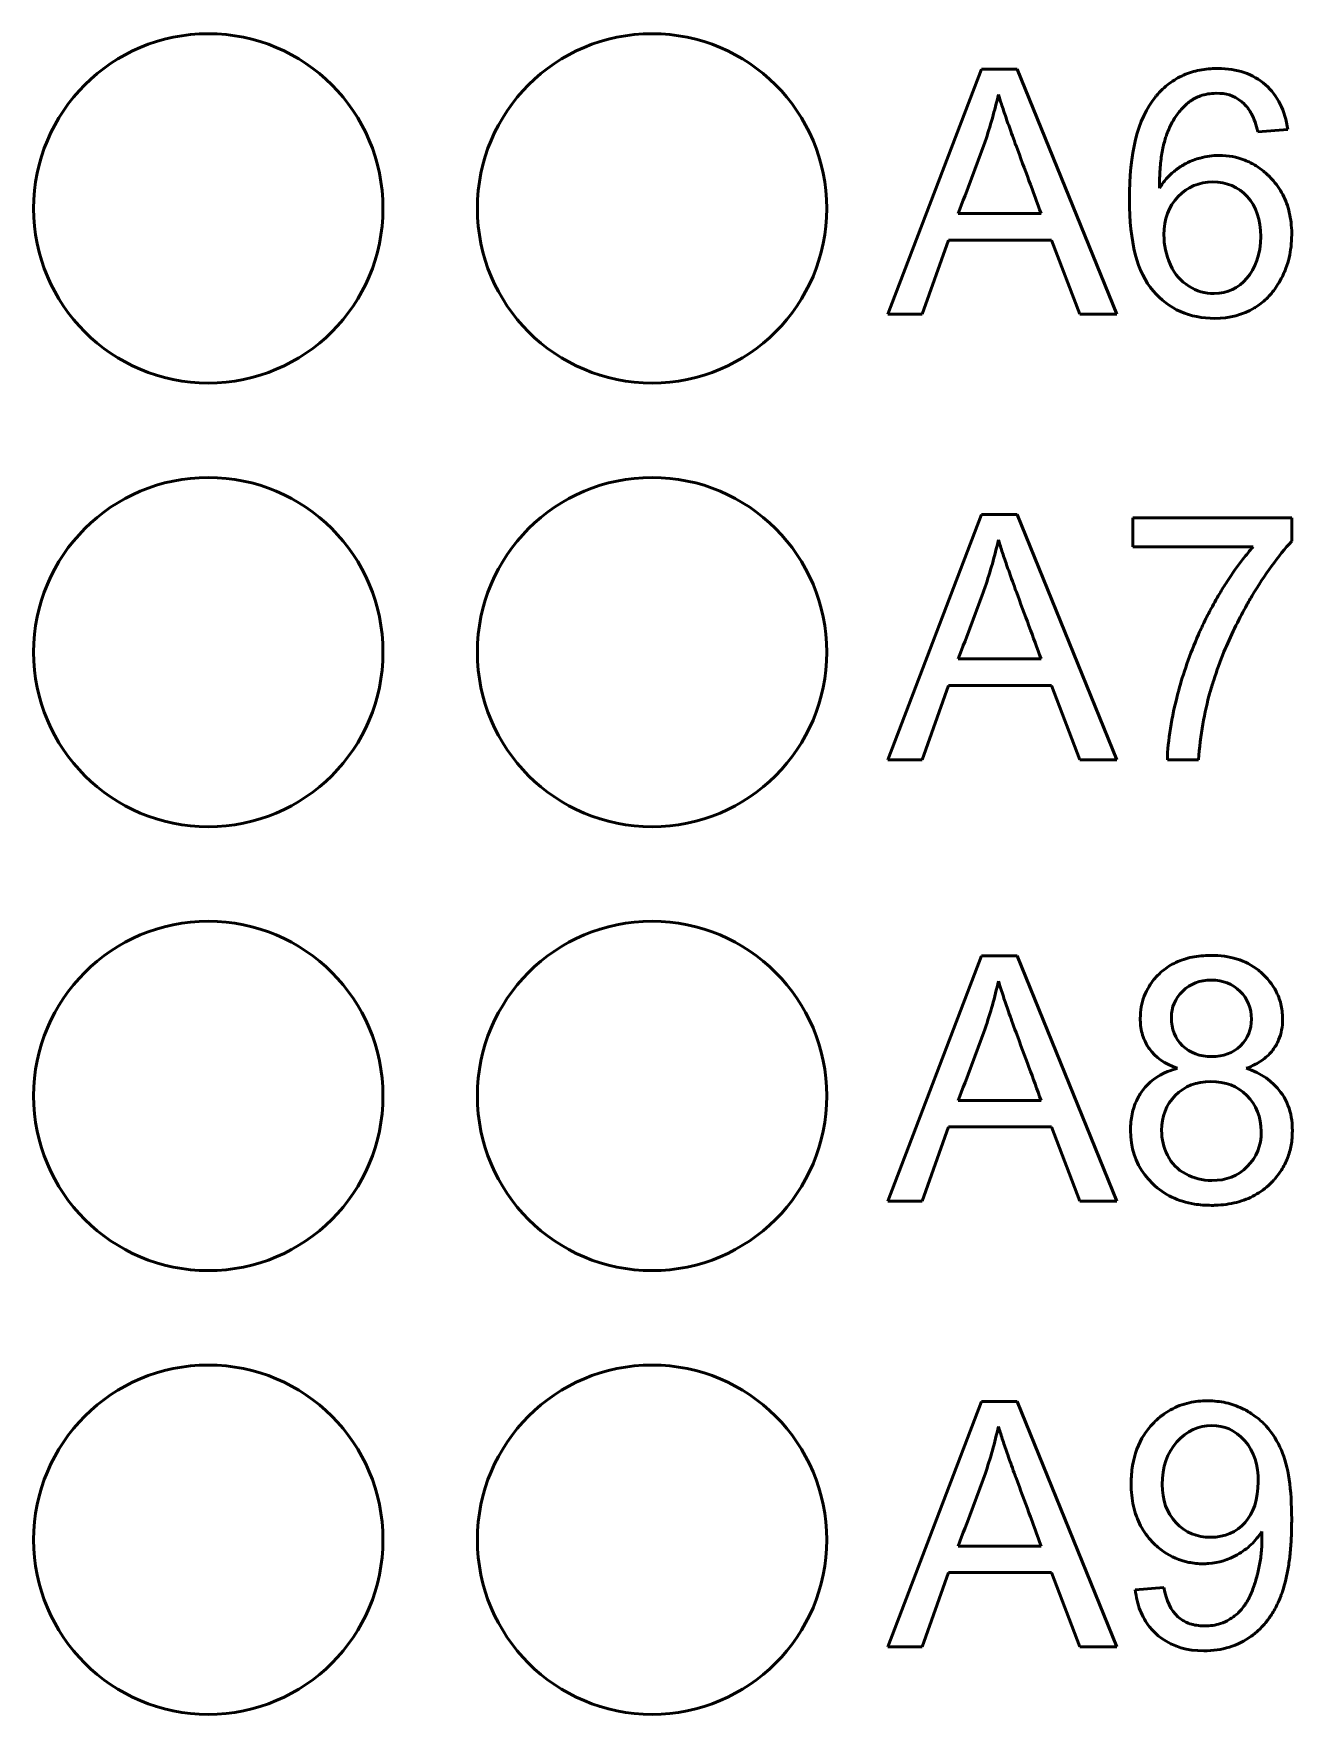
# Model space of a CAD drawing. Header units: millimetres. Extents: x 52 to 3850, y 79 to 1546.
# Drawn here: x 1230.81 to 1242.21, y 942.56 to 957.78 of the extents above; entities that cross this region are included whole.
import ezdxf

# ---------------------------------------------------------------- set-up
doc = ezdxf.new("R2010")
doc.units = ezdxf.units.MM
doc.header["$LTSCALE"] = 25
doc.layers.add('Visible', color=7, linetype='Continuous', lineweight=50)

msp = doc.modelspace()

# ---------------------------------------------------------------- linework, layer by layer
at = {"layer": 'Visible'}
for p, q in [((1238.548, 955.243), (1239.397, 957.463)), ((1239.397, 957.463), (1239.72, 957.463)), ((1239.72, 957.463), (1240.621, 955.243)), ((1242.169, 956.916), (1241.898, 956.895)), ((1239.185, 956.155), (1239.936, 956.155)), ((1239.097, 955.915), (1238.857, 955.243)), ((1240.031, 955.915), (1239.097, 955.915)), ((1240.287, 955.243), (1240.031, 955.915)), ((1238.857, 955.243), (1238.548, 955.243)), ((1240.621, 955.243), (1240.287, 955.243)), ((1238.548, 951.209), (1239.397, 953.429)), ((1239.397, 953.429), (1239.72, 953.429)), ((1239.72, 953.429), (1240.621, 951.209)), ((1240.766, 953.398), (1242.205, 953.398)), ((1240.766, 953.138), (1240.766, 953.398)), ((1242.205, 953.398), (1242.205, 953.187)), ((1241.857, 953.138), (1240.766, 953.138)), ((1239.185, 952.121), (1239.936, 952.121)), ((1239.097, 951.881), (1238.857, 951.209)), ((1240.031, 951.881), (1239.097, 951.881)), ((1240.287, 951.209), (1240.031, 951.881)), ((1238.857, 951.209), (1238.548, 951.209)), ((1240.621, 951.209), (1240.287, 951.209)), ((1241.361, 951.209), (1241.079, 951.209)), ((1238.548, 947.21), (1239.397, 949.432)), ((1239.397, 949.432), (1239.72, 949.432)), ((1239.72, 949.432), (1240.621, 947.21)), ((1239.185, 948.122), (1239.936, 948.122)), ((1239.097, 947.883), (1238.857, 947.21)), ((1240.031, 947.883), (1239.097, 947.883)), ((1240.287, 947.21), (1240.031, 947.883)), ((1238.857, 947.21), (1238.548, 947.21)), ((1240.621, 947.21), (1240.287, 947.21)), ((1238.548, 943.176), (1239.397, 945.398)), ((1239.397, 945.398), (1239.72, 945.398)), ((1239.72, 945.398), (1240.621, 943.176)), ((1239.185, 944.088), (1239.936, 944.088)), ((1239.097, 943.849), (1238.857, 943.176)), ((1240.031, 943.849), (1239.097, 943.849)), ((1240.287, 943.176), (1240.031, 943.849)), ((1240.788, 943.692), (1241.048, 943.713)), ((1238.857, 943.176), (1238.548, 943.176)), ((1240.621, 943.176), (1240.287, 943.176))]:
    msp.add_line(p, q, dxfattribs=at)
at = {"layer": 'Visible', "extrusion": (0, 0, -1)}
for centre in [(-1232.393, 956.202), (-1232.393, 952.183), (-1232.393, 948.164), (-1236.412, 944.145)]:
    msp.add_circle(centre, 1.582, dxfattribs=at)
at = {"layer": 'Visible'}
for centre in [(1232.393, 956.202), (1236.412, 956.202), (1236.412, 956.202), (1232.393, 952.183), (1236.412, 952.183), (1236.412, 952.183), (1232.393, 948.164), (1236.412, 948.164), (1236.412, 948.164), (1232.393, 944.145), (1232.393, 944.145), (1236.412, 944.145)]:
    msp.add_circle(centre, 1.582, dxfattribs=at)
for points, knots in [([(1241.007, 956.385), (1241.026, 956.415), (1241.046, 956.442), (1241.068, 956.468), (1241.091, 956.493), (1241.114, 956.516), (1241.14, 956.537), (1241.165, 956.558), (1241.192, 956.577), (1241.221, 956.594), (1241.23, 956.599), (1241.238, 956.604), (1241.248, 956.608), (1241.271, 956.621), (1241.293, 956.631), (1241.316, 956.639), (1241.336, 956.647), (1241.355, 956.653), (1241.375, 956.658), (1241.431, 956.673), (1241.487, 956.681), (1241.548, 956.681), (1241.631, 956.681), (1241.709, 956.667), (1241.78, 956.639), (1241.816, 956.625), (1241.85, 956.608), (1241.883, 956.587), (1241.906, 956.573), (1241.929, 956.556), (1241.951, 956.538), (1241.961, 956.529), (1241.972, 956.52), (1241.983, 956.51), (1241.988, 956.505), (1241.994, 956.499), (1242, 956.493), (1242.005, 956.489), (1242.009, 956.484), (1242.013, 956.48), (1242.048, 956.443), (1242.086, 956.395), (1242.114, 956.345), (1242.127, 956.32), (1242.14, 956.294), (1242.151, 956.268), (1242.161, 956.241), (1242.171, 956.213), (1242.178, 956.185), (1242.186, 956.156), (1242.192, 956.126), (1242.196, 956.096), (1242.201, 956.065), (1242.203, 956.034), (1242.205, 956.002), (1242.205, 955.989), (1242.205, 955.976), (1242.205, 955.962), (1242.205, 955.926), (1242.203, 955.89), (1242.199, 955.855), (1242.191, 955.787), (1242.176, 955.722), (1242.153, 955.661), (1242.148, 955.646), (1242.142, 955.632), (1242.135, 955.617), (1242.131, 955.607), (1242.126, 955.596), (1242.121, 955.586), (1242.107, 955.559), (1242.095, 955.537), (1242.081, 955.515), (1242.069, 955.495), (1242.056, 955.476), (1242.042, 955.458), (1242.029, 955.441), (1242.014, 955.424), (1241.999, 955.407), (1241.984, 955.391), (1241.968, 955.376), (1241.952, 955.362), (1241.935, 955.348), (1241.918, 955.334), (1241.901, 955.322), (1241.889, 955.314), (1241.878, 955.307), (1241.867, 955.3), (1241.762, 955.237), (1241.642, 955.206), (1241.508, 955.206), (1241.28, 955.206), (1241.094, 955.288), (1240.95, 955.455), (1240.807, 955.622), (1240.735, 955.897), (1240.735, 956.28), (1240.735, 956.699), (1240.804, 957.006), (1240.974, 957.215), (1240.98, 957.222), (1240.986, 957.229), (1240.992, 957.236), (1241.011, 957.257), (1241.03, 957.277), (1241.05, 957.294), (1241.07, 957.312), (1241.09, 957.329), (1241.111, 957.343), (1241.132, 957.358), (1241.153, 957.371), (1241.175, 957.383), (1241.197, 957.395), (1241.22, 957.406), (1241.243, 957.416), (1241.267, 957.425), (1241.29, 957.433), (1241.315, 957.44), (1241.34, 957.447), (1241.365, 957.453), (1241.392, 957.457), (1241.418, 957.462), (1241.445, 957.465), (1241.473, 957.467), (1241.493, 957.468), (1241.514, 957.469), (1241.536, 957.469), (1241.712, 957.469), (1241.855, 957.419), (1241.967, 957.321), (1242.08, 957.223), (1242.146, 957.087), (1242.169, 956.916)], [0.219509, 0.219509, 0.219509, 0.219509, 0.2305515, 0.2305515, 0.2305515, 0.2416907, 0.2416907, 0.2416907, 0.2529234, 0.2529234, 0.2529234, 0.256319, 0.256319, 0.256319, 0.2643365, 0.2643365, 0.2643365, 0.271328, 0.271328, 0.271328, 0.2912282, 0.2912282, 0.2912282, 0.3184791, 0.3184791, 0.3184791, 0.3321709, 0.3321709, 0.3321709, 0.3419884, 0.3419884, 0.3419884, 0.3468972, 0.3468972, 0.3468972, 0.3496788, 0.3496788, 0.3496788, 0.3518697, 0.3518697, 0.3518697, 0.3723044, 0.3723044, 0.3723044, 0.3823284, 0.3823284, 0.3823284, 0.3922827, 0.3922827, 0.3922827, 0.4022471, 0.4022471, 0.4022471, 0.4123058, 0.4123058, 0.4123058, 0.4164072, 0.4164072, 0.4164072, 0.4277196, 0.4277196, 0.4277196, 0.4498208, 0.4498208, 0.4498208, 0.4552331, 0.4552331, 0.4552331, 0.4592551, 0.4592551, 0.4592551, 0.4697272, 0.4697272, 0.4697272, 0.4785165, 0.4785165, 0.4785165, 0.4870893, 0.4870893, 0.4870893, 0.495618, 0.495618, 0.495618, 0.5041974, 0.5041974, 0.5041974, 0.5095927, 0.5095927, 0.5095927, 0.5595954, 0.5595954, 0.5595954, 0.6442153, 0.6442153, 0.6442153, 0.7288352, 0.7288352, 0.7288352, 0.8214726, 0.8214726, 0.8214726, 0.8244147, 0.8244147, 0.8244147, 0.83317, 0.83317, 0.83317, 0.8421016, 0.8421016, 0.8421016, 0.8511765, 0.8511765, 0.8511765, 0.8603481, 0.8603481, 0.8603481, 0.8695489, 0.8695489, 0.8695489, 0.8787085, 0.8787085, 0.8787085, 0.8877147, 0.8877147, 0.8877147, 0.8942389, 0.8942389, 0.8942389, 0.9471195, 0.9471195, 0.9471195, 1, 1, 1, 1]), ([(1239.549, 957.234), (1239.516, 957.089), (1239.476, 956.946), (1239.428, 956.807), (1239.352, 956.589), (1239.266, 956.372), (1239.185, 956.155)], [0.6247336, 0.6247336, 0.6247336, 0.6247336, 0.7711458, 0.7711458, 0.7711458, 1, 1, 1, 1]), ([(1239.936, 956.155), (1239.863, 956.353), (1239.789, 956.552), (1239.709, 956.77), (1239.706, 956.776), (1239.704, 956.781), (1239.702, 956.787), (1239.69, 956.82), (1239.679, 956.852), (1239.668, 956.88), (1239.659, 956.907), (1239.65, 956.931), (1239.642, 956.954), (1239.633, 956.978), (1239.625, 957.001), (1239.618, 957.023), (1239.61, 957.045), (1239.603, 957.066), (1239.596, 957.087), (1239.589, 957.108), (1239.582, 957.128), (1239.576, 957.147), (1239.567, 957.177), (1239.558, 957.205), (1239.549, 957.234)], [0.2472277, 0.2472277, 0.2472277, 0.2472277, 0.4565616, 0.4565616, 0.4565616, 0.461574, 0.461574, 0.461574, 0.4881291, 0.4881291, 0.4881291, 0.5122509, 0.5122509, 0.5122509, 0.536989, 0.536989, 0.536989, 0.5621414, 0.5621414, 0.5621414, 0.5872283, 0.5872283, 0.5872283, 0.6247336, 0.6247336, 0.6247336, 0.6247336]), ([(1241.898, 956.895), (1241.883, 956.959), (1241.865, 957.012), (1241.842, 957.058), (1241.834, 957.072), (1241.826, 957.086), (1241.817, 957.098), (1241.81, 957.108), (1241.803, 957.118), (1241.794, 957.127), (1241.79, 957.133), (1241.786, 957.136), (1241.782, 957.141), (1241.772, 957.15), (1241.762, 957.159), (1241.753, 957.166), (1241.675, 957.23), (1241.616, 957.244), (1241.52, 957.244), (1241.494, 957.244), (1241.47, 957.242), (1241.446, 957.238), (1241.423, 957.234), (1241.4, 957.228), (1241.379, 957.221), (1241.362, 957.215), (1241.346, 957.207), (1241.33, 957.199), (1241.323, 957.195), (1241.315, 957.191), (1241.308, 957.186), (1241.3, 957.182), (1241.293, 957.176), (1241.286, 957.172), (1241.262, 957.155), (1241.235, 957.131), (1241.212, 957.106), (1241.2, 957.093), (1241.188, 957.079), (1241.177, 957.065), (1241.166, 957.05), (1241.155, 957.034), (1241.145, 957.018), (1241.125, 956.987), (1241.108, 956.954), (1241.094, 956.923), (1241.09, 956.914), (1241.087, 956.906), (1241.083, 956.898), (1241.079, 956.888), (1241.072, 956.87), (1241.067, 956.854), (1241.062, 956.839), (1241.057, 956.822), (1241.052, 956.803), (1241.047, 956.785), (1241.042, 956.766), (1241.038, 956.746), (1241.03, 956.705), (1241.023, 956.66), (1241.018, 956.612), (1241.016, 956.587), (1241.013, 956.562), (1241.012, 956.536), (1241.01, 956.509), (1241.009, 956.482), (1241.008, 956.455), (1241.007, 956.431), (1241.007, 956.408), (1241.007, 956.385)], [0.0305232, 0.0305232, 0.0305232, 0.0305232, 0.0477411, 0.0477411, 0.0477411, 0.0532523, 0.0532523, 0.0532523, 0.0576413, 0.0576413, 0.0576413, 0.0594263, 0.0594263, 0.0594263, 0.0631122, 0.0631122, 0.0631122, 0.0940426, 0.0940426, 0.0940426, 0.1021385, 0.1021385, 0.1021385, 0.1101999, 0.1101999, 0.1101999, 0.1163987, 0.1163987, 0.1163987, 0.1194981, 0.1194981, 0.1194981, 0.1226339, 0.1226339, 0.1226339, 0.1349413, 0.1349413, 0.1349413, 0.1411943, 0.1411943, 0.1411943, 0.1477357, 0.1477357, 0.1477357, 0.1607953, 0.1607953, 0.1607953, 0.1643469, 0.1643469, 0.1643469, 0.171624, 0.171624, 0.171624, 0.1787728, 0.1787728, 0.1787728, 0.1857058, 0.1857058, 0.1857058, 0.19937, 0.19937, 0.19937, 0.2062739, 0.2062739, 0.2062739, 0.2134434, 0.2134434, 0.2134434, 0.219509, 0.219509, 0.219509, 0.219509]), ([(1241.048, 955.962), (1241.048, 955.87), (1241.067, 955.781), (1241.107, 955.692), (1241.149, 955.598), (1241.202, 955.542), (1241.274, 955.497), (1241.344, 955.453), (1241.419, 955.429), (1241.502, 955.43), (1241.626, 955.433), (1241.721, 955.479), (1241.8, 955.569), (1241.875, 955.655), (1241.925, 955.79), (1241.925, 955.946), (1241.925, 956.1), (1241.883, 956.22), (1241.802, 956.308), (1241.721, 956.397), (1241.617, 956.441), (1241.491, 956.441), (1241.367, 956.441), (1241.262, 956.397), (1241.177, 956.308), (1241.091, 956.22), (1241.048, 956.104), (1241.048, 955.962)], [0, 0, 0, 0, 0.091338, 0.091338, 0.091338, 0.176757, 0.176757, 0.176757, 0.259497, 0.259497, 0.259497, 0.376546, 0.376546, 0.376546, 0.50349, 0.50349, 0.50349, 0.628352, 0.628352, 0.628352, 0.753214, 0.753214, 0.753214, 0.876607, 0.876607, 0.876607, 1, 1, 1, 1]), ([(1239.549, 953.2), (1239.516, 953.055), (1239.476, 952.912), (1239.428, 952.773), (1239.352, 952.555), (1239.266, 952.338), (1239.185, 952.121)], [0.6247336, 0.6247336, 0.6247336, 0.6247336, 0.7711458, 0.7711458, 0.7711458, 1, 1, 1, 1]), ([(1239.936, 952.121), (1239.863, 952.32), (1239.789, 952.518), (1239.709, 952.736), (1239.706, 952.742), (1239.704, 952.747), (1239.702, 952.753), (1239.69, 952.787), (1239.679, 952.818), (1239.668, 952.846), (1239.659, 952.873), (1239.65, 952.897), (1239.642, 952.921), (1239.633, 952.945), (1239.625, 952.967), (1239.618, 952.989), (1239.61, 953.011), (1239.603, 953.032), (1239.596, 953.053), (1239.589, 953.074), (1239.582, 953.094), (1239.576, 953.113), (1239.57, 953.133), (1239.564, 953.151), (1239.558, 953.17), (1239.555, 953.18), (1239.552, 953.19), (1239.549, 953.2)], [0.2472277, 0.2472277, 0.2472277, 0.2472277, 0.4565616, 0.4565616, 0.4565616, 0.461574, 0.461574, 0.461574, 0.4881291, 0.4881291, 0.4881291, 0.5122509, 0.5122509, 0.5122509, 0.536989, 0.536989, 0.536989, 0.5621414, 0.5621414, 0.5621414, 0.5872283, 0.5872283, 0.5872283, 0.6117689, 0.6117689, 0.6117689, 0.6247336, 0.6247336, 0.6247336, 0.6247336]), ([(1242.205, 953.187), (1242.083, 953.055), (1241.96, 952.885), (1241.845, 952.69), (1241.835, 952.674), (1241.825, 952.657), (1241.815, 952.64), (1241.81, 952.63), (1241.804, 952.621), (1241.799, 952.611), (1241.794, 952.603), (1241.79, 952.595), (1241.786, 952.588), (1241.725, 952.479), (1241.649, 952.326), (1241.592, 952.185), (1241.557, 952.1), (1241.526, 952.014), (1241.499, 951.929), (1241.493, 951.91), (1241.487, 951.892), (1241.481, 951.873), (1241.478, 951.864), (1241.476, 951.855), (1241.473, 951.845), (1241.47, 951.836), (1241.467, 951.827), (1241.465, 951.818), (1241.415, 951.643), (1241.376, 951.427), (1241.361, 951.209)], [0.2518845, 0.2518845, 0.2518845, 0.2518845, 0.3361878, 0.3361878, 0.3361878, 0.3434411, 0.3434411, 0.3434411, 0.3474955, 0.3474955, 0.3474955, 0.3507438, 0.3507438, 0.3507438, 0.4086202, 0.4086202, 0.4086202, 0.4436767, 0.4436767, 0.4436767, 0.4515019, 0.4515019, 0.4515019, 0.4554145, 0.4554145, 0.4554145, 0.4593421, 0.4593421, 0.4593421, 0.5402249, 0.5402249, 0.5402249, 0.5402249]), ([(1241.079, 951.209), (1241.082, 951.38), (1241.117, 951.591), (1241.175, 951.811), (1241.177, 951.821), (1241.18, 951.831), (1241.182, 951.84), (1241.218, 951.971), (1241.284, 952.172), (1241.361, 952.343), (1241.365, 952.354), (1241.37, 952.364), (1241.375, 952.375), (1241.395, 952.418), (1241.415, 952.461), (1241.437, 952.503), (1241.446, 952.521), (1241.455, 952.539), (1241.465, 952.557), (1241.495, 952.613), (1241.522, 952.662), (1241.55, 952.71), (1241.574, 952.749), (1241.597, 952.786), (1241.62, 952.822), (1241.667, 952.895), (1241.715, 952.962), (1241.764, 953.026), (1241.794, 953.064), (1241.825, 953.102), (1241.857, 953.138)], [0.5774329, 0.5774329, 0.5774329, 0.5774329, 0.6610596, 0.6610596, 0.6610596, 0.6648355, 0.6648355, 0.6648355, 0.7332027, 0.7332027, 0.7332027, 0.7374566, 0.7374566, 0.7374566, 0.7547117, 0.7547117, 0.7547117, 0.7621571, 0.7621571, 0.7621571, 0.7830955, 0.7830955, 0.7830955, 0.8002287, 0.8002287, 0.8002287, 0.8350612, 0.8350612, 0.8350612, 0.856233, 0.856233, 0.856233, 0.856233]), ([(1241.171, 948.414), (1241.056, 948.455), (1240.972, 948.513), (1240.916, 948.591), (1240.913, 948.595), (1240.91, 948.6), (1240.907, 948.604), (1240.894, 948.624), (1240.883, 948.644), (1240.874, 948.666), (1240.864, 948.687), (1240.857, 948.708), (1240.85, 948.731), (1240.845, 948.754), (1240.84, 948.777), (1240.837, 948.801), (1240.835, 948.822), (1240.834, 948.843), (1240.834, 948.866), (1240.834, 948.902), (1240.837, 948.937), (1240.842, 948.97), (1240.848, 949.004), (1240.857, 949.036), (1240.869, 949.067), (1240.881, 949.098), (1240.896, 949.128), (1240.914, 949.156), (1240.927, 949.177), (1240.941, 949.198), (1240.957, 949.217), (1240.965, 949.227), (1240.974, 949.236), (1240.982, 949.245), (1240.99, 949.254), (1240.998, 949.262), (1241.007, 949.27), (1241.027, 949.289), (1241.043, 949.303), (1241.064, 949.318), (1241.083, 949.332), (1241.103, 949.345), (1241.124, 949.356), (1241.145, 949.368), (1241.168, 949.379), (1241.191, 949.388), (1241.214, 949.397), (1241.239, 949.405), (1241.264, 949.412), (1241.315, 949.425), (1241.37, 949.433), (1241.427, 949.435), (1241.443, 949.436), (1241.458, 949.437), (1241.474, 949.437), (1241.645, 949.437), (1241.788, 949.394), (1241.905, 949.302), (1241.918, 949.291), (1241.931, 949.28), (1241.944, 949.268), (1242.006, 949.208), (1242.047, 949.15), (1242.075, 949.087), (1242.084, 949.068), (1242.092, 949.048), (1242.098, 949.027), (1242.104, 949.007), (1242.109, 948.986), (1242.113, 948.965), (1242.117, 948.944), (1242.12, 948.922), (1242.121, 948.899), (1242.122, 948.886), (1242.123, 948.872), (1242.123, 948.859), (1242.123, 948.825), (1242.12, 948.792), (1242.114, 948.762), (1242.108, 948.73), (1242.098, 948.699), (1242.086, 948.671), (1242.08, 948.656), (1242.073, 948.642), (1242.066, 948.629), (1242.058, 948.615), (1242.05, 948.602), (1242.041, 948.589), (1242.031, 948.575), (1242.019, 948.559), (1242.005, 948.545), (1241.991, 948.531), (1241.976, 948.517), (1241.96, 948.504), (1241.943, 948.49), (1241.925, 948.478), (1241.905, 948.466), (1241.871, 948.446), (1241.833, 948.429), (1241.793, 948.414)], [0, 0, 0, 0, 0.0453773, 0.0453773, 0.0453773, 0.0478478, 0.0478478, 0.0478478, 0.0587593, 0.0587593, 0.0587593, 0.0695608, 0.0695608, 0.0695608, 0.0801139, 0.0801139, 0.0801139, 0.0891795, 0.0891795, 0.0891795, 0.1037277, 0.1037277, 0.1037277, 0.1184841, 0.1184841, 0.1184841, 0.1334102, 0.1334102, 0.1334102, 0.144523, 0.144523, 0.144523, 0.1500795, 0.1500795, 0.1500795, 0.1551228, 0.1551228, 0.1551228, 0.1668963, 0.1668963, 0.1668963, 0.1779318, 0.1779318, 0.1779318, 0.1888406, 0.1888406, 0.1888406, 0.199706, 0.199706, 0.199706, 0.221679, 0.221679, 0.221679, 0.2276154, 0.2276154, 0.2276154, 0.2927463, 0.2927463, 0.2927463, 0.3001498, 0.3001498, 0.3001498, 0.3322418, 0.3322418, 0.3322418, 0.3421829, 0.3421829, 0.3421829, 0.3520785, 0.3520785, 0.3520785, 0.3618017, 0.3618017, 0.3618017, 0.3674944, 0.3674944, 0.3674944, 0.3813344, 0.3813344, 0.3813344, 0.395786, 0.395786, 0.395786, 0.4030118, 0.4030118, 0.4030118, 0.4102585, 0.4102585, 0.4102585, 0.4194955, 0.4194955, 0.4194955, 0.4288314, 0.4288314, 0.4288314, 0.4382782, 0.4382782, 0.4382782, 0.4546075, 0.4546075, 0.4546075, 0.4546075]), ([(1239.549, 949.203), (1239.516, 949.058), (1239.477, 948.915), (1239.428, 948.774), (1239.352, 948.555), (1239.266, 948.34), (1239.185, 948.122)], [0.6246122, 0.6246122, 0.6246122, 0.6246122, 0.771223, 0.771223, 0.771223, 1, 1, 1, 1]), ([(1239.936, 948.122), (1239.863, 948.322), (1239.789, 948.521), (1239.709, 948.739), (1239.682, 948.811), (1239.66, 948.873), (1239.64, 948.928), (1239.631, 948.953), (1239.623, 948.976), (1239.616, 948.998), (1239.608, 949.021), (1239.601, 949.042), (1239.594, 949.063), (1239.577, 949.112), (1239.563, 949.158), (1239.549, 949.203)], [0.2469996, 0.2469996, 0.2469996, 0.2469996, 0.4567714, 0.4567714, 0.4567714, 0.5143652, 0.5143652, 0.5143652, 0.5397135, 0.5397135, 0.5397135, 0.5650843, 0.5650843, 0.5650843, 0.6246122, 0.6246122, 0.6246122, 0.6246122]), ([(1241.116, 948.875), (1241.116, 948.769), (1241.149, 948.684), (1241.216, 948.619), (1241.283, 948.555), (1241.373, 948.519), (1241.481, 948.52), (1241.586, 948.521), (1241.673, 948.551), (1241.741, 948.618), (1241.811, 948.686), (1241.84, 948.763), (1241.84, 948.86), (1241.84, 948.959), (1241.806, 949.044), (1241.738, 949.111), (1241.67, 949.179), (1241.583, 949.213), (1241.478, 949.213), (1241.373, 949.213), (1241.286, 949.181), (1241.218, 949.113), (1241.147, 949.041), (1241.116, 948.969), (1241.116, 948.875)], [0, 0, 0, 0, 0.126476, 0.126476, 0.126476, 0.255313, 0.255313, 0.255313, 0.38064, 0.38064, 0.38064, 0.502156, 0.502156, 0.502156, 0.626292, 0.626292, 0.626292, 0.752859, 0.752859, 0.752859, 0.879569, 0.879569, 0.879569, 1, 1, 1, 1]), ([(1241.793, 948.414), (1241.929, 948.369), (1242.032, 948.298), (1242.105, 948.199), (1242.15, 948.139), (1242.179, 948.072), (1242.196, 947.998), (1242.203, 947.963), (1242.208, 947.927), (1242.21, 947.89), (1242.211, 947.875), (1242.211, 947.861), (1242.211, 947.846), (1242.211, 947.802), (1242.208, 947.759), (1242.2, 947.718), (1242.193, 947.677), (1242.182, 947.638), (1242.167, 947.6), (1242.152, 947.562), (1242.134, 947.526), (1242.112, 947.492), (1242.098, 947.47), (1242.082, 947.448), (1242.065, 947.427), (1242.056, 947.417), (1242.047, 947.406), (1242.038, 947.396), (1242.032, 947.391), (1242.027, 947.385), (1242.021, 947.379), (1242.017, 947.375), (1242.013, 947.371), (1242.009, 947.367), (1241.99, 947.349), (1241.967, 947.329), (1241.944, 947.312), (1241.921, 947.295), (1241.897, 947.279), (1241.871, 947.265), (1241.846, 947.251), (1241.82, 947.239), (1241.792, 947.228), (1241.737, 947.206), (1241.676, 947.191), (1241.613, 947.182), (1241.58, 947.178), (1241.547, 947.175), (1241.514, 947.174), (1241.502, 947.173), (1241.49, 947.173), (1241.478, 947.173), (1241.424, 947.173), (1241.373, 947.177), (1241.324, 947.185), (1241.176, 947.209), (1241.052, 947.268), (1240.947, 947.368), (1240.943, 947.373), (1240.939, 947.376), (1240.935, 947.381), (1240.913, 947.403), (1240.894, 947.425), (1240.876, 947.448), (1240.787, 947.565), (1240.745, 947.694), (1240.745, 947.853), (1240.745, 947.905), (1240.75, 947.953), (1240.759, 947.999), (1240.769, 948.044), (1240.783, 948.086), (1240.802, 948.126), (1240.817, 948.158), (1240.835, 948.187), (1240.856, 948.215), (1240.913, 948.291), (1240.987, 948.346), (1241.08, 948.384), (1241.109, 948.395), (1241.139, 948.405), (1241.171, 948.414)], [0.4546075, 0.4546075, 0.4546075, 0.4546075, 0.5102191, 0.5102191, 0.5102191, 0.5437595, 0.5437595, 0.5437595, 0.559378, 0.559378, 0.559378, 0.5653691, 0.5653691, 0.5653691, 0.5832647, 0.5832647, 0.5832647, 0.6013995, 0.6013995, 0.6013995, 0.6197212, 0.6197212, 0.6197212, 0.6317337, 0.6317337, 0.6317337, 0.6377399, 0.6377399, 0.6377399, 0.6412858, 0.6412858, 0.6412858, 0.6438149, 0.6438149, 0.6438149, 0.657107, 0.657107, 0.657107, 0.6702472, 0.6702472, 0.6702472, 0.6832564, 0.6832564, 0.6832564, 0.7091889, 0.7091889, 0.7091889, 0.7223054, 0.7223054, 0.7223054, 0.7268505, 0.7268505, 0.7268505, 0.7475488, 0.7475488, 0.7475488, 0.8095879, 0.8095879, 0.8095879, 0.8119722, 0.8119722, 0.8119722, 0.8244338, 0.8244338, 0.8244338, 0.887861, 0.887861, 0.887861, 0.9083125, 0.9083125, 0.9083125, 0.9285916, 0.9285916, 0.9285916, 0.9447177, 0.9447177, 0.9447177, 0.98705, 0.98705, 0.98705, 1, 1, 1, 1]), ([(1241.027, 947.852), (1241.027, 947.773), (1241.045, 947.698), (1241.08, 947.626), (1241.116, 947.553), (1241.171, 947.497), (1241.245, 947.457), (1241.318, 947.417), (1241.397, 947.398), (1241.481, 947.398), (1241.612, 947.398), (1241.719, 947.438), (1241.803, 947.524), (1241.889, 947.611), (1241.929, 947.712), (1241.929, 947.841), (1241.929, 947.973), (1241.886, 948.081), (1241.8, 948.167), (1241.714, 948.253), (1241.604, 948.295), (1241.471, 948.295), (1241.342, 948.295), (1241.236, 948.252), (1241.151, 948.168), (1241.068, 948.085), (1241.027, 947.977), (1241.027, 947.852)], [0, 0, 0, 0, 0.082675, 0.082675, 0.082675, 0.16535, 0.16535, 0.16535, 0.248025, 0.248025, 0.248025, 0.376126, 0.376126, 0.376126, 0.500255, 0.500255, 0.500255, 0.62635, 0.62635, 0.62635, 0.754028, 0.754028, 0.754028, 0.877565, 0.877565, 0.877565, 1, 1, 1, 1]), ([(1241.935, 944.22), (1241.908, 944.176), (1241.875, 944.137), (1241.838, 944.101), (1241.82, 944.084), (1241.8, 944.067), (1241.779, 944.052), (1241.758, 944.036), (1241.735, 944.022), (1241.712, 944.009), (1241.631, 943.963), (1241.544, 943.936), (1241.452, 943.929), (1241.436, 943.928), (1241.421, 943.927), (1241.406, 943.927), (1241.359, 943.927), (1241.315, 943.932), (1241.272, 943.94), (1241.189, 943.957), (1241.114, 943.989), (1241.047, 944.036), (1241.028, 944.049), (1241.01, 944.063), (1240.992, 944.078), (1240.984, 944.086), (1240.975, 944.094), (1240.966, 944.102), (1240.958, 944.11), (1240.949, 944.119), (1240.942, 944.127), (1240.923, 944.147), (1240.902, 944.171), (1240.884, 944.196), (1240.867, 944.22), (1240.851, 944.245), (1240.837, 944.272), (1240.823, 944.299), (1240.81, 944.327), (1240.799, 944.357), (1240.789, 944.386), (1240.78, 944.416), (1240.773, 944.448), (1240.765, 944.48), (1240.76, 944.513), (1240.756, 944.548), (1240.753, 944.582), (1240.751, 944.617), (1240.751, 944.653), (1240.751, 944.711), (1240.755, 944.765), (1240.764, 944.817), (1240.781, 944.92), (1240.816, 945.013), (1240.868, 945.095), (1240.891, 945.131), (1240.918, 945.165), (1240.949, 945.197), (1240.976, 945.225), (1241.003, 945.249), (1241.031, 945.271), (1241.056, 945.29), (1241.082, 945.306), (1241.108, 945.321), (1241.134, 945.335), (1241.162, 945.348), (1241.19, 945.359), (1241.218, 945.369), (1241.247, 945.378), (1241.278, 945.385), (1241.33, 945.397), (1241.386, 945.403), (1241.446, 945.403), (1241.474, 945.403), (1241.502, 945.401), (1241.529, 945.398), (1241.556, 945.395), (1241.583, 945.391), (1241.609, 945.385), (1241.635, 945.379), (1241.66, 945.372), (1241.685, 945.363), (1241.71, 945.355), (1241.734, 945.345), (1241.757, 945.334), (1241.772, 945.327), (1241.787, 945.319), (1241.801, 945.311), (1241.805, 945.308), (1241.81, 945.306), (1241.815, 945.303), (1241.824, 945.297), (1241.834, 945.291), (1241.842, 945.286), (1241.853, 945.278), (1241.872, 945.265), (1241.888, 945.253), (1241.902, 945.242), (1241.917, 945.229), (1241.932, 945.216), (1241.946, 945.202), (1241.96, 945.188), (1241.974, 945.173), (1242.03, 945.111), (1242.079, 945.032), (1242.112, 944.955), (1242.174, 944.811), (1242.205, 944.603), (1242.205, 944.331), (1242.205, 944.279), (1242.204, 944.228), (1242.202, 944.18), (1242.2, 944.129), (1242.197, 944.079), (1242.192, 944.032), (1242.188, 943.988), (1242.182, 943.945), (1242.176, 943.903), (1242.162, 943.821), (1242.145, 943.745), (1242.121, 943.676), (1242.119, 943.669), (1242.117, 943.662), (1242.114, 943.654), (1242.11, 943.643), (1242.107, 943.636), (1242.104, 943.627), (1242.094, 943.603), (1242.085, 943.581), (1242.075, 943.56), (1242.056, 943.521), (1242.036, 943.487), (1242.016, 943.457), (1242.006, 943.441), (1241.995, 943.426), (1241.984, 943.412), (1241.973, 943.398), (1241.962, 943.384), (1241.95, 943.371), (1241.938, 943.358), (1241.926, 943.345), (1241.913, 943.333), (1241.891, 943.311), (1241.866, 943.291), (1241.839, 943.271), (1241.718, 943.184), (1241.574, 943.139), (1241.41, 943.139), (1241.26, 943.139), (1241.132, 943.176), (1241.028, 943.251), (1241.014, 943.261), (1241, 943.272), (1240.986, 943.284), (1240.96, 943.307), (1240.938, 943.33), (1240.918, 943.355), (1240.883, 943.4), (1240.855, 943.45), (1240.833, 943.505), (1240.811, 943.561), (1240.796, 943.623), (1240.788, 943.692)], [0.2197332, 0.2197332, 0.2197332, 0.2197332, 0.2373031, 0.2373031, 0.2373031, 0.246088, 0.246088, 0.246088, 0.2548763, 0.2548763, 0.2548763, 0.2853351, 0.2853351, 0.2853351, 0.290353, 0.290353, 0.290353, 0.3054373, 0.3054373, 0.3054373, 0.3345423, 0.3345423, 0.3345423, 0.3426164, 0.3426164, 0.3426164, 0.3466534, 0.3466534, 0.3466534, 0.3507247, 0.3507247, 0.3507247, 0.3615257, 0.3615257, 0.3615257, 0.3721667, 0.3721667, 0.3721667, 0.3828103, 0.3828103, 0.3828103, 0.3932459, 0.3932459, 0.3932459, 0.4039934, 0.4039934, 0.4039934, 0.4147409, 0.4147409, 0.4147409, 0.4318868, 0.4318868, 0.4318868, 0.4660148, 0.4660148, 0.4660148, 0.4811437, 0.4811437, 0.4811437, 0.4935432, 0.4935432, 0.4935432, 0.504292, 0.504292, 0.504292, 0.5152166, 0.5152166, 0.5152166, 0.526198, 0.526198, 0.526198, 0.5453163, 0.5453163, 0.5453163, 0.5543912, 0.5543912, 0.5543912, 0.5635181, 0.5635181, 0.5635181, 0.5728577, 0.5728577, 0.5728577, 0.5824105, 0.5824105, 0.5824105, 0.5886615, 0.5886615, 0.5886615, 0.5907911, 0.5907911, 0.5907911, 0.595163, 0.595163, 0.595163, 0.6042768, 0.6042768, 0.6042768, 0.6131193, 0.6131193, 0.6131193, 0.6216909, 0.6216909, 0.6216909, 0.6569083, 0.6569083, 0.6569083, 0.7220763, 0.7220763, 0.7220763, 0.7346164, 0.7346164, 0.7346164, 0.7478058, 0.7478058, 0.7478058, 0.7602459, 0.7602459, 0.7602459, 0.7847696, 0.7847696, 0.7847696, 0.7872783, 0.7872783, 0.7872783, 0.789866, 0.789866, 0.789866, 0.7965608, 0.7965608, 0.7965608, 0.809524, 0.809524, 0.809524, 0.8162747, 0.8162747, 0.8162747, 0.8231078, 0.8231078, 0.8231078, 0.8298966, 0.8298966, 0.8298966, 0.8416338, 0.8416338, 0.8416338, 0.8931898, 0.8931898, 0.8931898, 0.9405183, 0.9405183, 0.9405183, 0.9470721, 0.9470721, 0.9470721, 0.9586971, 0.9586971, 0.9586971, 0.9791811, 0.9791811, 0.9791811, 1, 1, 1, 1]), ([(1239.549, 945.169), (1239.516, 945.024), (1239.477, 944.881), (1239.428, 944.74), (1239.352, 944.521), (1239.266, 944.306), (1239.185, 944.088)], [0.6246122, 0.6246122, 0.6246122, 0.6246122, 0.771223, 0.771223, 0.771223, 1, 1, 1, 1]), ([(1239.936, 944.088), (1239.863, 944.288), (1239.789, 944.487), (1239.709, 944.705), (1239.706, 944.712), (1239.704, 944.718), (1239.701, 944.725), (1239.689, 944.758), (1239.678, 944.789), (1239.667, 944.818), (1239.658, 944.845), (1239.649, 944.87), (1239.64, 944.894), (1239.631, 944.919), (1239.623, 944.942), (1239.616, 944.964), (1239.608, 944.987), (1239.601, 945.008), (1239.594, 945.029), (1239.587, 945.05), (1239.58, 945.07), (1239.574, 945.089), (1239.568, 945.108), (1239.562, 945.127), (1239.556, 945.146), (1239.554, 945.154), (1239.551, 945.161), (1239.549, 945.169)], [0.2469996, 0.2469996, 0.2469996, 0.2469996, 0.4567714, 0.4567714, 0.4567714, 0.4625893, 0.4625893, 0.4625893, 0.489401, 0.489401, 0.489401, 0.5143652, 0.5143652, 0.5143652, 0.5397135, 0.5397135, 0.5397135, 0.5650843, 0.5650843, 0.5650843, 0.590169, 0.590169, 0.590169, 0.6144502, 0.6144502, 0.6144502, 0.6246122, 0.6246122, 0.6246122, 0.6246122]), ([(1241.902, 944.668), (1241.902, 944.821), (1241.867, 944.944), (1241.78, 945.04), (1241.687, 945.143), (1241.597, 945.178), (1241.481, 945.179), (1241.366, 945.181), (1241.252, 945.128), (1241.165, 945.03), (1241.076, 944.931), (1241.032, 944.802), (1241.032, 944.646), (1241.032, 944.503), (1241.073, 944.39), (1241.157, 944.3), (1241.243, 944.208), (1241.346, 944.167), (1241.472, 944.167), (1241.601, 944.167), (1241.704, 944.214), (1241.783, 944.3), (1241.857, 944.381), (1241.902, 944.513), (1241.902, 944.668)], [0, 0, 0, 0, 0.130849, 0.130849, 0.130849, 0.249722, 0.249722, 0.249722, 0.37996, 0.37996, 0.37996, 0.512345, 0.512345, 0.512345, 0.632641, 0.632641, 0.632641, 0.750528, 0.750528, 0.750528, 0.870293, 0.870293, 0.870293, 1, 1, 1, 1]), ([(1241.048, 943.713), (1241.07, 943.593), (1241.109, 943.505), (1241.175, 943.447), (1241.19, 943.434), (1241.204, 943.423), (1241.22, 943.414), (1241.231, 943.407), (1241.243, 943.401), (1241.255, 943.395), (1241.292, 943.379), (1241.331, 943.369), (1241.377, 943.366), (1241.389, 943.365), (1241.402, 943.364), (1241.416, 943.364), (1241.442, 943.364), (1241.467, 943.366), (1241.491, 943.369), (1241.515, 943.373), (1241.538, 943.379), (1241.56, 943.386), (1241.588, 943.395), (1241.617, 943.408), (1241.639, 943.422), (1241.651, 943.429), (1241.666, 943.438), (1241.679, 943.448), (1241.691, 943.457), (1241.704, 943.467), (1241.716, 943.478), (1241.727, 943.489), (1241.739, 943.501), (1241.75, 943.513), (1241.76, 943.526), (1241.771, 943.539), (1241.78, 943.553), (1241.785, 943.56), (1241.79, 943.567), (1241.794, 943.574), (1241.812, 943.602), (1241.829, 943.636), (1241.843, 943.672), (1241.851, 943.69), (1241.858, 943.709), (1241.865, 943.729), (1241.87, 943.746), (1241.876, 943.763), (1241.881, 943.78), (1241.883, 943.789), (1241.886, 943.798), (1241.888, 943.806), (1241.89, 943.815), (1241.893, 943.825), (1241.895, 943.833), (1241.898, 943.846), (1241.904, 943.87), (1241.908, 943.89), (1241.912, 943.909), (1241.916, 943.929), (1241.92, 943.95), (1241.923, 943.971), (1241.926, 943.992), (1241.928, 944.013), (1241.93, 944.034), (1241.932, 944.055), (1241.934, 944.076), (1241.935, 944.098), (1241.936, 944.12), (1241.936, 944.14), (1241.936, 944.149), (1241.936, 944.157), (1241.936, 944.165), (1241.936, 944.177), (1241.935, 944.195), (1241.935, 944.22)], [0.0294948, 0.0294948, 0.0294948, 0.0294948, 0.0626062, 0.0626062, 0.0626062, 0.0689814, 0.0689814, 0.0689814, 0.0739311, 0.0739311, 0.0739311, 0.089183, 0.089183, 0.089183, 0.0934024, 0.0934024, 0.0934024, 0.1013447, 0.1013447, 0.1013447, 0.1093669, 0.1093669, 0.1093669, 0.1198104, 0.1198104, 0.1198104, 0.1259756, 0.1259756, 0.1259756, 0.1320337, 0.1320337, 0.1320337, 0.1380836, 0.1380836, 0.1380836, 0.1442218, 0.1442218, 0.1442218, 0.1474248, 0.1474248, 0.1474248, 0.160039, 0.160039, 0.160039, 0.1665051, 0.1665051, 0.1665051, 0.1720428, 0.1720428, 0.1720428, 0.1748117, 0.1748117, 0.1748117, 0.1777653, 0.1777653, 0.1777653, 0.1850801, 0.1850801, 0.1850801, 0.1920834, 0.1920834, 0.1920834, 0.1988676, 0.1988676, 0.1988676, 0.2056656, 0.2056656, 0.2056656, 0.212696, 0.212696, 0.212696, 0.2155768, 0.2155768, 0.2155768, 0.2197332, 0.2197332, 0.2197332, 0.2197332])]:
    msp.add_open_spline(points, degree=3, knots=knots, dxfattribs=at)

doc.saveas('drawing.dxf')
